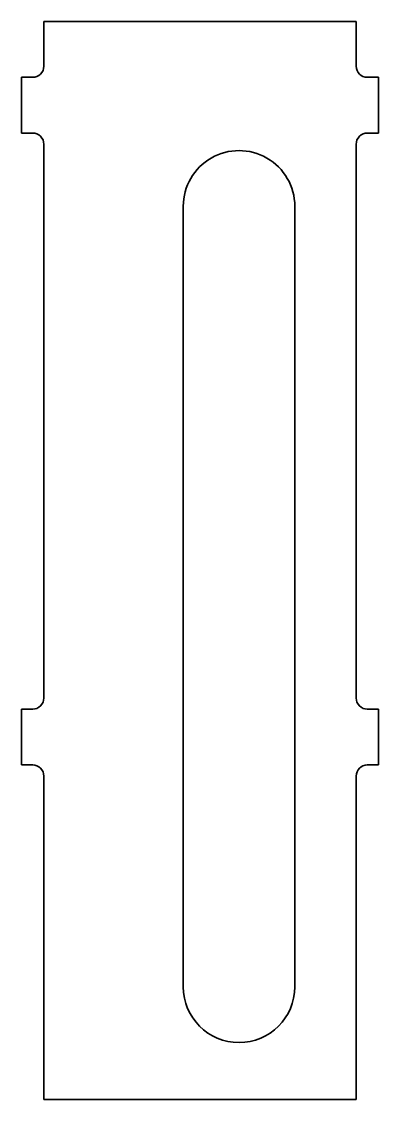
# Model space of a CAD drawing. Extents: x 34.8 to 66.8, y 80.6 to 177.3.
import ezdxf

# ---------------------------------------------------------------- set-up
doc = ezdxf.new("R2010")
doc.units = 0

msp = doc.modelspace()

# ---------------------------------------------------------------- linework, layer by layer
at = {"color": 7, "lineweight": 35}
for p, q in [((64.826874, 177.318085), (36.826874, 177.318085)), ((36.826874, 177.318085), (36.826874, 173.318085)), ((64.826874, 173.318085), (64.826874, 177.318085)), ((34.826874, 172.318085), (34.826874, 167.318085)), ((34.826874, 172.318085), (35.826874, 172.318085)), ((65.826874, 172.318085), (66.826874, 172.318085)), ((66.826874, 167.318085), (66.826874, 172.318085)), ((35.826874, 167.318085), (34.826874, 167.318085)), ((66.826874, 167.318085), (65.826874, 167.318085)), ((36.826874, 166.318085), (36.826874, 116.645401)), ((64.826874, 116.645401), (64.826874, 166.318085)), ((49.326874, 90.746414), (49.326874, 160.746414)), ((59.326874, 160.746414), (59.326874, 90.746414)), ((34.826874, 110.645401), (34.826874, 115.645401)), ((34.826874, 115.645401), (35.826874, 115.645401)), ((65.826874, 115.645401), (66.826874, 115.645401)), ((66.826874, 110.645401), (66.826874, 115.645401)), ((35.826874, 110.645401), (34.826874, 110.645401)), ((66.826874, 110.645401), (65.826874, 110.645401)), ((36.826874, 109.645401), (36.826874, 80.645401)), ((64.826874, 80.645401), (64.826874, 109.645401)), ((36.826874, 80.645401), (64.826874, 80.645401))]:
    msp.add_line(p, q, dxfattribs=at)
for centre, radius, start, end in [((35.826874, 173.318085), 1, 269.999997, 0), ((65.826874, 173.318085), 1, 180.000005, 269.999997), ((35.826874, 166.318085), 1, 0, 90.000003), ((65.826874, 166.318085), 1, 90.000003, 180.000005), ((54.326874, 160.746414), 5, 0, 180.000005), ((35.826874, 116.645401), 1, 269.999997, 360), ((65.826874, 116.645401), 1, 179.999995, 269.999997), ((35.826874, 109.645401), 1, 360, 90.000003), ((65.826874, 109.645401), 1, 90.000003, 179.999995), ((54.326874, 90.746414), 5, 180.000005, 0)]:
    msp.add_arc(centre, radius, start, end, dxfattribs=at)

doc.saveas('drawing.dxf')
